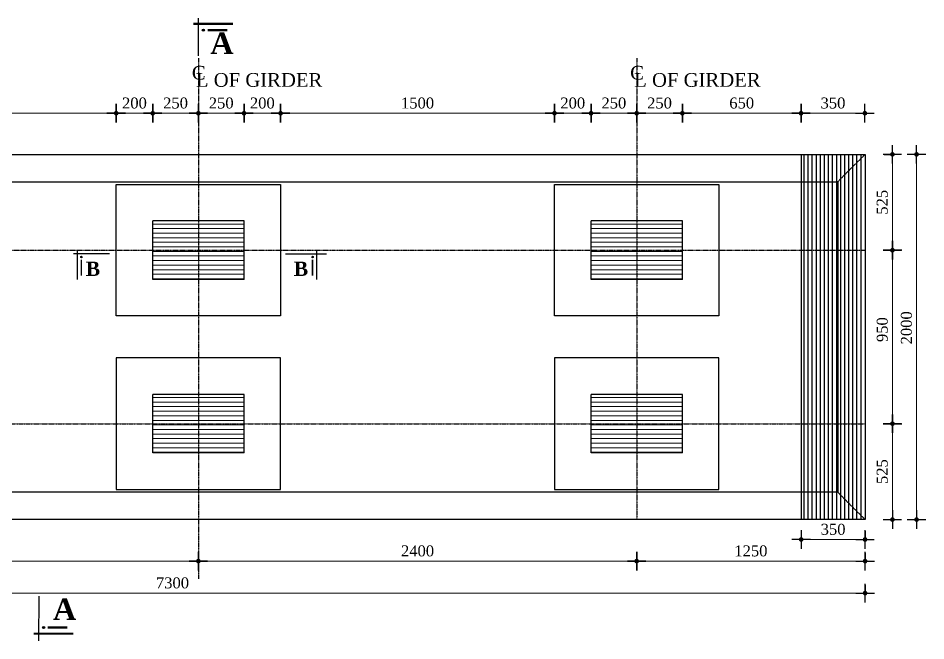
# Model space of a CAD drawing. Header units: millimetres. Extents: x -29779 to 80452, y -13100 to 39577.
# Drawn here: x 831 to 5800, y -12913 to -9503 of the extents above; entities that cross this region are included whole.
import ezdxf

# ---------------------------------------------------------------- set-up
doc = ezdxf.new("R2010")
doc.units = ezdxf.units.MM
doc.header["$LTSCALE"] = 3
doc.linetypes.add('CENTER', pattern=[50.8, 31.75, -6.35, 6.35, -6.35])
doc.linetypes.add('DASHED', pattern=[19.05, 12.7, -6.35])
for name, color, linetype in [('Center Line', 34, 'Continuous'), ('dim', 4, 'Continuous'), ('Hatching', 35, 'Continuous'), ('Text', 7, 'Continuous')]:
    doc.layers.add(name, color=color, linetype=linetype)
for name, color, linetype, lineweight in [('Dimision', 4, 'Continuous', 13), ('hatch', 253, 'Continuous', 13), ('Pire Line', 11, 'Continuous', 30)]:
    doc.layers.add(name, color=color, linetype=linetype, lineweight=lineweight)
doc.styles.get("Standard").update_dxf_attribs({"font": 'times.ttf'})
doc.dimstyles.new('Copy of ISO-90', dxfattribs={"dimtxt": 90, "dimasz": 0.7, "dimexe": 1, "dimexo": 60, "dimgap": 75, "dimtad": 1, "dimdec": 0, "dimlfac": -1, "dimzin": 1, "dimdsep": 46, "dimtxsty": 'Standard', "dimblk": 'DIM', "dimcen": 60, "dimclrd": 256, "dimclre": 256, "dimclrt": 256, "dimadec": 0, "dimazin": 0, "dimtfac": 1, "dimtdec": 0, "dimtix": 1, "dimtofl": 0, "dimtmove": 0, "dimatfit": 3, "dimldrblk": 'DOT', "dimfxl": 60, "dimfxlon": 1, "dimtolj": 1, "dimlwd": -1, "dimarcsym": 0})

# ---------------------------------------------------------------- blocks, each defined once
blk = doc.blocks.new('DIM')
at = {"layer": 'dim'}
for p, q in [((0, -101.4), (0, 101.4)), ((-101.4, 0), (101.4, 0))]:
    blk.add_line(p, q, dxfattribs=at)
at = {"layer": 'dim', "const_width": 25.4}
blk.add_lwpolyline([(-12.7, 0, 1), (12.7, 0, 1)], format="xyb", close=True, dxfattribs=at)
blk = doc.blocks.new('*D29')
at = {"layer": 'Defpoints', "color": 0, "linetype": 'Continuous', "ltscale": 0.1, "transparency": 16777216}
for p in [(-582.7, -12254.6), (1817.7, -12263.8), (1817.7, -12476.4)]:
    blk.add_point(p, dxfattribs=at)
at = {"layer": 'Dimision', "linetype": 'Continuous', "lineweight": -2, "ltscale": 0.1, "transparency": 16777216}
for p, q in [((-582.7, -12431.4), (-582.7, -12477.4)), ((1817.7, -12431.4), (1817.7, -12477.4))]:
    blk.add_line(p, q, dxfattribs=at)
at = {"layer": 'Dimision', "linetype": 'Continuous', "ltscale": 0.1, "transparency": 16777216}
blk.add_line((-582.2, -12476.4), (1817.2, -12476.4), dxfattribs=at)
at = {"layer": 'Dimision', "linetype": 'Continuous', "ltscale": 0.1, "transparency": 16777216, "xscale": 0.5, "yscale": 0.5, "zscale": 0.5, "rotation": 180}
blk.add_blockref('DIM', (-582.7, -12476.4), dxfattribs=at)
at = {"layer": 'Dimision', "linetype": 'Continuous', "ltscale": 0.1, "transparency": 16777216, "xscale": 0.5, "yscale": 0.5, "zscale": 0.5}
blk.add_blockref('DIM', (1817.7, -12476.4), dxfattribs=at)
at = {"layer": 'Dimision', "linetype": 'Continuous', "ltscale": 0.1, "transparency": 16777216, "insert": (567.5, -12420.8), "char_height": 60, "attachment_point": 5}
blk.add_mtext('\\A1;2400', dxfattribs=at)
blk = doc.blocks.new('_Dot')
at = {"color": 0, "linetype": 'ByBlock', "lineweight": -2}
blk.add_line((-0.5, 0), (-1, 0), dxfattribs=at)
at = {"color": 0, "linetype": 'ByBlock', "const_width": 0.5}
blk.add_lwpolyline([(-0.25, 0, 1), (0.25, 0, 1)], format="xyb", close=True, dxfattribs=at)
blk = doc.blocks.new('*D30')
at = {"layer": 'Defpoints', "color": 0, "linetype": 'Continuous', "ltscale": 0.1, "transparency": 16777216}
for p in [(5467.7, -12248.8), (-1832.3, -12426.2), (5467.7, -12651.6)]:
    blk.add_point(p, dxfattribs=at)
at = {"layer": 'Dimision', "linetype": 'Continuous', "lineweight": -2, "ltscale": 0.1, "transparency": 16777216}
for p, q in [((-1832.3, -12606.6), (-1832.3, -12652.6)), ((5467.7, -12606.6), (5467.7, -12652.6))]:
    blk.add_line(p, q, dxfattribs=at)
at = {"layer": 'Dimision', "linetype": 'Continuous', "ltscale": 0.1, "transparency": 16777216}
blk.add_line((-1831.8, -12651.6), (5467.2, -12651.6), dxfattribs=at)
at = {"layer": 'Dimision', "linetype": 'Continuous', "ltscale": 0.1, "transparency": 16777216, "xscale": 0.5, "yscale": 0.5, "zscale": 0.5, "rotation": 180}
blk.add_blockref('DIM', (-1832.3, -12651.6), dxfattribs=at)
at = {"layer": 'Dimision', "linetype": 'Continuous', "ltscale": 0.1, "transparency": 16777216, "xscale": 0.5, "yscale": 0.5, "zscale": 0.5}
blk.add_blockref('DIM', (5467.7, -12651.6), dxfattribs=at)
at = {"layer": 'Dimision', "linetype": 'Continuous', "ltscale": 0.1, "transparency": 16777216, "insert": (1675.9, -12596), "char_height": 60, "attachment_point": 5}
blk.add_mtext('\\A1;7300', dxfattribs=at)
blk = doc.blocks.new('*D31')
at = {"layer": 'Defpoints', "color": 0, "linetype": 'Continuous', "ltscale": 0.1, "transparency": 16777216}
for p in [(5392.9, -10248.8), (5617.2, -10248.8), (5395, -10773.8)]:
    blk.add_point(p, dxfattribs=at)
at = {"layer": 'Dimision', "linetype": 'Continuous', "lineweight": -2, "ltscale": 0.1, "transparency": 16777216}
for p, q in [((5572.2, -10248.8), (5618.2, -10248.8)), ((5572.2, -10773.8), (5618.2, -10773.8))]:
    blk.add_line(p, q, dxfattribs=at)
at = {"layer": 'Dimision', "linetype": 'Continuous', "ltscale": 0.1, "transparency": 16777216}
blk.add_line((5617.2, -10773.3), (5617.2, -10249.3), dxfattribs=at)
at = {"layer": 'Dimision', "linetype": 'Continuous', "ltscale": 0.1, "transparency": 16777216, "xscale": 0.5, "yscale": 0.5, "zscale": 0.5}
for p, rotation in [((5617.2, -10248.8), 90), ((5617.2, -10773.8), 270)]:
    blk.add_blockref('DIM', p, dxfattribs=dict(at, rotation=rotation))
at = {"layer": 'Dimision', "linetype": 'Continuous', "ltscale": 0.1, "transparency": 16777216, "insert": (5561.7, -10511.3), "char_height": 60, "attachment_point": 5, "rotation": 90}
blk.add_mtext('\\A1;525', dxfattribs=at)
blk = doc.blocks.new('*D33')
at = {"layer": 'Defpoints', "color": 0, "linetype": 'Continuous', "ltscale": 0.1, "transparency": 16777216}
for p in [(5395, -11723.8), (5392.9, -12248.8), (5617.2, -12248.8)]:
    blk.add_point(p, dxfattribs=at)
at = {"layer": 'Dimision', "linetype": 'Continuous', "lineweight": -2, "ltscale": 0.1, "transparency": 16777216}
for p, q in [((5572.2, -11723.8), (5618.2, -11723.8)), ((5572.2, -12248.8), (5618.2, -12248.8))]:
    blk.add_line(p, q, dxfattribs=at)
at = {"layer": 'Dimision', "linetype": 'Continuous', "ltscale": 0.1, "transparency": 16777216}
blk.add_line((5617.2, -11724.3), (5617.2, -12248.3), dxfattribs=at)
at = {"layer": 'Dimision', "linetype": 'Continuous', "ltscale": 0.1, "transparency": 16777216, "xscale": 0.5, "yscale": 0.5, "zscale": 0.5}
for p, rotation in [((5617.2, -11723.8), 90), ((5617.2, -12248.8), 270)]:
    blk.add_blockref('DIM', p, dxfattribs=dict(at, rotation=rotation))
at = {"layer": 'Dimision', "linetype": 'Continuous', "ltscale": 0.1, "transparency": 16777216, "insert": (5561.7, -11986.3), "char_height": 60, "attachment_point": 5, "rotation": 90}
blk.add_mtext('\\A1;525', dxfattribs=at)
blk = doc.blocks.new('*D34')
at = {"layer": 'Defpoints', "color": 0, "linetype": 'Continuous', "ltscale": 0.1, "transparency": 16777216}
for p in [(5445.7, -10773.8), (5443.6, -11723.8), (5617.5, -11723.8)]:
    blk.add_point(p, dxfattribs=at)
at = {"layer": 'Dimision', "linetype": 'Continuous', "lineweight": -2, "ltscale": 0.1, "transparency": 16777216}
for p, q in [((5572.5, -10773.8), (5618.5, -10773.8)), ((5572.5, -11723.8), (5618.5, -11723.8))]:
    blk.add_line(p, q, dxfattribs=at)
at = {"layer": 'Dimision', "linetype": 'Continuous', "ltscale": 0.1, "transparency": 16777216}
blk.add_line((5617.5, -10774.3), (5617.5, -11723.3), dxfattribs=at)
at = {"layer": 'Dimision', "linetype": 'Continuous', "ltscale": 0.1, "transparency": 16777216, "xscale": 0.5, "yscale": 0.5, "zscale": 0.5}
for p, rotation in [((5617.5, -10773.8), 90), ((5617.5, -11723.8), 270)]:
    blk.add_blockref('DIM', p, dxfattribs=dict(at, rotation=rotation))
at = {"layer": 'Dimision', "linetype": 'Continuous', "ltscale": 0.1, "transparency": 16777216, "insert": (5561.9, -11208.8), "char_height": 60, "attachment_point": 5, "rotation": 90}
blk.add_mtext('\\A1;950', dxfattribs=at)
blk = doc.blocks.new('*D39')
at = {"layer": 'Defpoints', "color": 0, "linetype": 'Continuous', "ltscale": 0.1, "transparency": 16777216}
for p in [(1367.7, -10023.6), (-132.7, -10398.8), (1367.7, -10672.4)]:
    blk.add_point(p, dxfattribs=at)
at = {"layer": 'Dimision', "linetype": 'Continuous', "lineweight": -2, "ltscale": 0.1, "transparency": 16777216}
for p, q in [((-132.7, -10068.6), (-132.7, -10022.6)), ((1367.7, -10068.6), (1367.7, -10022.6))]:
    blk.add_line(p, q, dxfattribs=at)
at = {"layer": 'Dimision', "linetype": 'Continuous', "ltscale": 0.1, "transparency": 16777216}
blk.add_line((-132.2, -10023.6), (1367.2, -10023.6), dxfattribs=at)
at = {"layer": 'Dimision', "linetype": 'Continuous', "ltscale": 0.1, "transparency": 16777216, "xscale": 0.5, "yscale": 0.5, "zscale": 0.5, "rotation": 180}
blk.add_blockref('DIM', (-132.7, -10023.6), dxfattribs=at)
at = {"layer": 'Dimision', "linetype": 'Continuous', "ltscale": 0.1, "transparency": 16777216, "xscale": 0.5, "yscale": 0.5, "zscale": 0.5}
blk.add_blockref('DIM', (1367.7, -10023.6), dxfattribs=at)
at = {"layer": 'Dimision', "linetype": 'Continuous', "ltscale": 0.1, "transparency": 16777216, "insert": (617.5, -9968.1), "char_height": 60, "attachment_point": 5}
blk.add_mtext('\\A1;1500', dxfattribs=at)
blk = doc.blocks.new('*D41')
at = {"layer": 'Defpoints', "color": 0, "linetype": 'Continuous', "ltscale": 0.1, "transparency": 16777216}
for p in [(5720.2, -10248.8), (5749.6, -10248.8), (5720.2, -12248.8)]:
    blk.add_point(p, dxfattribs=at)
at = {"layer": 'Dimision', "linetype": 'Continuous', "lineweight": -2, "ltscale": 0.1, "transparency": 16777216}
for p, q in [((5749.6, -10248.8), (5750.6, -10248.8)), ((5749.6, -12248.8), (5750.6, -12248.8))]:
    blk.add_line(p, q, dxfattribs=at)
at = {"layer": 'Dimision', "linetype": 'Continuous', "ltscale": 0.1, "transparency": 16777216}
blk.add_line((5749.6, -12248.3), (5749.6, -10249.3), dxfattribs=at)
at = {"layer": 'Dimision', "linetype": 'Continuous', "ltscale": 0.1, "transparency": 16777216, "xscale": 0.5, "yscale": 0.5, "zscale": 0.5}
for p, rotation in [((5749.6, -10248.8), 90), ((5749.6, -12248.8), 270)]:
    blk.add_blockref('DIM', p, dxfattribs=dict(at, rotation=rotation))
at = {"layer": 'Dimision', "linetype": 'Continuous', "ltscale": 0.1, "transparency": 16777216, "insert": (5694.1, -11198.8), "char_height": 60, "attachment_point": 5, "rotation": 90}
blk.add_mtext('\\A1;2000', dxfattribs=at)
blk = doc.blocks.new('*D43')
at = {"layer": 'Defpoints', "color": 0, "linetype": 'Continuous', "ltscale": 0.1, "transparency": 16777216}
for p in [(5467.7, -12193.1), (4217.3, -12255.6), (4217.3, -12476.4)]:
    blk.add_point(p, dxfattribs=at)
at = {"layer": 'Dimision', "linetype": 'Continuous', "lineweight": -2, "ltscale": 0.1, "transparency": 16777216}
for p, q in [((4217.3, -12431.4), (4217.3, -12477.4)), ((5467.7, -12431.4), (5467.7, -12477.4))]:
    blk.add_line(p, q, dxfattribs=at)
at = {"layer": 'Dimision', "linetype": 'Continuous', "ltscale": 0.1, "transparency": 16777216}
blk.add_line((5467.2, -12476.4), (4217.8, -12476.4), dxfattribs=at)
at = {"layer": 'Dimision', "linetype": 'Continuous', "ltscale": 0.1, "transparency": 16777216, "xscale": 0.5, "yscale": 0.5, "zscale": 0.5, "rotation": 180}
blk.add_blockref('DIM', (4217.3, -12476.4), dxfattribs=at)
at = {"layer": 'Dimision', "linetype": 'Continuous', "ltscale": 0.1, "transparency": 16777216, "xscale": 0.5, "yscale": 0.5, "zscale": 0.5}
blk.add_blockref('DIM', (5467.7, -12476.4), dxfattribs=at)
at = {"layer": 'Dimision', "linetype": 'Continuous', "ltscale": 0.1, "transparency": 16777216, "insert": (4842.5, -12420.8), "char_height": 60, "attachment_point": 5}
blk.add_mtext('\\A1;1250', dxfattribs=at)
blk = doc.blocks.new('*D44')
at = {"layer": 'Defpoints', "color": 0, "linetype": 'Continuous', "ltscale": 0.1, "transparency": 16777216}
for p in [(5117, -10023.6), (5117, -10248.8), (5466.7, -10248.8)]:
    blk.add_point(p, dxfattribs=at)
at = {"layer": 'Dimision', "linetype": 'Continuous', "lineweight": -2, "ltscale": 0.1, "transparency": 16777216}
for p, q in [((5117, -10068.6), (5117, -10022.6)), ((5466.7, -10068.6), (5466.7, -10022.6))]:
    blk.add_line(p, q, dxfattribs=at)
at = {"layer": 'Dimision', "linetype": 'Continuous', "ltscale": 0.1, "transparency": 16777216}
blk.add_line((5466.2, -10023.6), (5117.5, -10023.6), dxfattribs=at)
at = {"layer": 'Dimision', "linetype": 'Continuous', "ltscale": 0.1, "transparency": 16777216, "xscale": 0.5, "yscale": 0.5, "zscale": 0.5, "rotation": 180}
blk.add_blockref('DIM', (5117, -10023.6), dxfattribs=at)
at = {"layer": 'Dimision', "linetype": 'Continuous', "ltscale": 0.1, "transparency": 16777216, "xscale": 0.5, "yscale": 0.5, "zscale": 0.5}
blk.add_blockref('DIM', (5466.7, -10023.6), dxfattribs=at)
at = {"layer": 'Dimision', "linetype": 'Continuous', "ltscale": 0.1, "transparency": 16777216, "insert": (5291.8, -9968.1), "char_height": 60, "attachment_point": 5}
blk.add_mtext('\\A1;350', dxfattribs=at)
blk = doc.blocks.new('*D98')
at = {"layer": 'Defpoints', "color": 0, "linetype": 'Continuous', "ltscale": 0.1, "transparency": 16777216}
for p in [(1817.7, -12254.6), (4217.3, -12263.8), (4217.3, -12476.4)]:
    blk.add_point(p, dxfattribs=at)
at = {"layer": 'Dimision', "linetype": 'Continuous', "lineweight": -2, "ltscale": 0.1, "transparency": 16777216}
for p, q in [((1817.7, -12431.4), (1817.7, -12477.4)), ((4217.3, -12431.4), (4217.3, -12477.4))]:
    blk.add_line(p, q, dxfattribs=at)
at = {"layer": 'Dimision', "linetype": 'Continuous', "ltscale": 0.1, "transparency": 16777216}
blk.add_line((1818.2, -12476.4), (4216.8, -12476.4), dxfattribs=at)
at = {"layer": 'Dimision', "linetype": 'Continuous', "ltscale": 0.1, "transparency": 16777216, "xscale": 0.5, "yscale": 0.5, "zscale": 0.5, "rotation": 180}
blk.add_blockref('DIM', (1817.7, -12476.4), dxfattribs=at)
at = {"layer": 'Dimision', "linetype": 'Continuous', "ltscale": 0.1, "transparency": 16777216, "xscale": 0.5, "yscale": 0.5, "zscale": 0.5}
blk.add_blockref('DIM', (4217.3, -12476.4), dxfattribs=at)
at = {"layer": 'Dimision', "linetype": 'Continuous', "ltscale": 0.1, "transparency": 16777216, "insert": (3017.5, -12420.8), "char_height": 60, "attachment_point": 5}
blk.add_mtext('\\A1;2400', dxfattribs=at)
blk = doc.blocks.new('*D99')
at = {"layer": 'Defpoints', "color": 0, "linetype": 'Continuous', "ltscale": 0.1, "transparency": 16777216}
for p in [(1817.7, -10023.6), (1817.7, -10463.8), (1567.7, -10928.8)]:
    blk.add_point(p, dxfattribs=at)
at = {"layer": 'Dimision', "linetype": 'Continuous', "lineweight": -2, "ltscale": 0.1, "transparency": 16777216}
for p, q in [((1567.7, -10068.6), (1567.7, -10022.6)), ((1817.7, -10068.6), (1817.7, -10022.6))]:
    blk.add_line(p, q, dxfattribs=at)
at = {"layer": 'Dimision', "linetype": 'Continuous', "ltscale": 0.1, "transparency": 16777216}
blk.add_line((1568.2, -10023.6), (1817.2, -10023.6), dxfattribs=at)
at = {"layer": 'Dimision', "linetype": 'Continuous', "ltscale": 0.1, "transparency": 16777216, "xscale": 0.5, "yscale": 0.5, "zscale": 0.5, "rotation": 180}
blk.add_blockref('DIM', (1567.7, -10023.6), dxfattribs=at)
at = {"layer": 'Dimision', "linetype": 'Continuous', "ltscale": 0.1, "transparency": 16777216, "xscale": 0.5, "yscale": 0.5, "zscale": 0.5}
blk.add_blockref('DIM', (1817.7, -10023.6), dxfattribs=at)
at = {"layer": 'Dimision', "linetype": 'Continuous', "ltscale": 0.1, "transparency": 16777216, "insert": (1692.7, -9968.1), "char_height": 60, "attachment_point": 5}
blk.add_mtext('\\A1;250', dxfattribs=at)
blk = doc.blocks.new('*D100')
at = {"layer": 'Defpoints', "color": 0, "linetype": 'Continuous', "ltscale": 0.1, "transparency": 16777216}
for p in [(2067.7, -10023.6), (1817.7, -10463.8), (2067.7, -10928.8)]:
    blk.add_point(p, dxfattribs=at)
at = {"layer": 'Dimision', "linetype": 'Continuous', "lineweight": -2, "ltscale": 0.1, "transparency": 16777216}
for p, q in [((1817.7, -10068.6), (1817.7, -10022.6)), ((2067.7, -10068.6), (2067.7, -10022.6))]:
    blk.add_line(p, q, dxfattribs=at)
at = {"layer": 'Dimision', "linetype": 'Continuous', "ltscale": 0.1, "transparency": 16777216}
blk.add_line((1818.2, -10023.6), (2067.2, -10023.6), dxfattribs=at)
at = {"layer": 'Dimision', "linetype": 'Continuous', "ltscale": 0.1, "transparency": 16777216, "xscale": 0.5, "yscale": 0.5, "zscale": 0.5, "rotation": 180}
blk.add_blockref('DIM', (1817.7, -10023.6), dxfattribs=at)
at = {"layer": 'Dimision', "linetype": 'Continuous', "ltscale": 0.1, "transparency": 16777216, "xscale": 0.5, "yscale": 0.5, "zscale": 0.5}
blk.add_blockref('DIM', (2067.7, -10023.6), dxfattribs=at)
at = {"layer": 'Dimision', "linetype": 'Continuous', "ltscale": 0.1, "transparency": 16777216, "insert": (1942.7, -9968.1), "char_height": 60, "attachment_point": 5}
blk.add_mtext('\\A1;250', dxfattribs=at)
blk = doc.blocks.new('*D101')
at = {"layer": 'Defpoints', "color": 0, "linetype": 'Continuous', "ltscale": 0.1, "transparency": 16777216}
for p in [(1567.7, -10023.6), (1367.7, -10248.8), (1567.7, -10248.8)]:
    blk.add_point(p, dxfattribs=at)
at = {"layer": 'Dimision', "linetype": 'Continuous', "lineweight": -2, "ltscale": 0.1, "transparency": 16777216}
for p, q in [((1367.7, -10068.6), (1367.7, -10022.6)), ((1567.7, -10068.6), (1567.7, -10022.6))]:
    blk.add_line(p, q, dxfattribs=at)
at = {"layer": 'Dimision', "linetype": 'Continuous', "ltscale": 0.1, "transparency": 16777216}
blk.add_line((1368.2, -10023.6), (1567.2, -10023.6), dxfattribs=at)
at = {"layer": 'Dimision', "linetype": 'Continuous', "ltscale": 0.1, "transparency": 16777216, "xscale": 0.5, "yscale": 0.5, "zscale": 0.5, "rotation": 180}
blk.add_blockref('DIM', (1367.7, -10023.6), dxfattribs=at)
at = {"layer": 'Dimision', "linetype": 'Continuous', "ltscale": 0.1, "transparency": 16777216, "xscale": 0.5, "yscale": 0.5, "zscale": 0.5}
blk.add_blockref('DIM', (1567.7, -10023.6), dxfattribs=at)
at = {"layer": 'Dimision', "linetype": 'Continuous', "ltscale": 0.1, "transparency": 16777216, "insert": (1467.7, -9968.1), "char_height": 60, "attachment_point": 5}
blk.add_mtext('\\A1;200', dxfattribs=at)
blk = doc.blocks.new('*D102')
at = {"layer": 'Defpoints', "color": 0, "linetype": 'Continuous', "ltscale": 0.1, "transparency": 16777216}
for p in [(2267.7, -10023.6), (2067.7, -10248.8), (2267.7, -10248.8)]:
    blk.add_point(p, dxfattribs=at)
at = {"layer": 'Dimision', "linetype": 'Continuous', "lineweight": -2, "ltscale": 0.1, "transparency": 16777216}
for p, q in [((2067.7, -10068.6), (2067.7, -10022.6)), ((2267.7, -10068.6), (2267.7, -10022.6))]:
    blk.add_line(p, q, dxfattribs=at)
at = {"layer": 'Dimision', "linetype": 'Continuous', "ltscale": 0.1, "transparency": 16777216}
blk.add_line((2068.2, -10023.6), (2267.2, -10023.6), dxfattribs=at)
at = {"layer": 'Dimision', "linetype": 'Continuous', "ltscale": 0.1, "transparency": 16777216, "xscale": 0.5, "yscale": 0.5, "zscale": 0.5, "rotation": 180}
blk.add_blockref('DIM', (2067.7, -10023.6), dxfattribs=at)
at = {"layer": 'Dimision', "linetype": 'Continuous', "ltscale": 0.1, "transparency": 16777216, "xscale": 0.5, "yscale": 0.5, "zscale": 0.5}
blk.add_blockref('DIM', (2267.7, -10023.6), dxfattribs=at)
at = {"layer": 'Dimision', "linetype": 'Continuous', "ltscale": 0.1, "transparency": 16777216, "insert": (2167.7, -9968.1), "char_height": 60, "attachment_point": 5}
blk.add_mtext('\\A1;200', dxfattribs=at)
blk = doc.blocks.new('*D103')
at = {"layer": 'Defpoints', "color": 0, "linetype": 'Continuous', "ltscale": 0.1, "transparency": 16777216}
for p in [(4217.3, -10023.6), (4217.3, -10463.8), (3967.3, -10928.8)]:
    blk.add_point(p, dxfattribs=at)
at = {"layer": 'Dimision', "linetype": 'Continuous', "lineweight": -2, "ltscale": 0.1, "transparency": 16777216}
for p, q in [((3967.3, -10068.6), (3967.3, -10022.6)), ((4217.3, -10068.6), (4217.3, -10022.6))]:
    blk.add_line(p, q, dxfattribs=at)
at = {"layer": 'Dimision', "linetype": 'Continuous', "ltscale": 0.1, "transparency": 16777216}
blk.add_line((3967.8, -10023.6), (4216.8, -10023.6), dxfattribs=at)
at = {"layer": 'Dimision', "linetype": 'Continuous', "ltscale": 0.1, "transparency": 16777216, "xscale": 0.5, "yscale": 0.5, "zscale": 0.5, "rotation": 180}
blk.add_blockref('DIM', (3967.3, -10023.6), dxfattribs=at)
at = {"layer": 'Dimision', "linetype": 'Continuous', "ltscale": 0.1, "transparency": 16777216, "xscale": 0.5, "yscale": 0.5, "zscale": 0.5}
blk.add_blockref('DIM', (4217.3, -10023.6), dxfattribs=at)
at = {"layer": 'Dimision', "linetype": 'Continuous', "ltscale": 0.1, "transparency": 16777216, "insert": (4092.3, -9968.1), "char_height": 60, "attachment_point": 5}
blk.add_mtext('\\A1;250', dxfattribs=at)
blk = doc.blocks.new('*D104')
at = {"layer": 'Defpoints', "color": 0, "linetype": 'Continuous', "ltscale": 0.1, "transparency": 16777216}
for p in [(4467.3, -10023.6), (4217.3, -10463.8), (4467.3, -10928.8)]:
    blk.add_point(p, dxfattribs=at)
at = {"layer": 'Dimision', "linetype": 'Continuous', "lineweight": -2, "ltscale": 0.1, "transparency": 16777216}
for p, q in [((4217.3, -10068.6), (4217.3, -10022.6)), ((4467.3, -10068.6), (4467.3, -10022.6))]:
    blk.add_line(p, q, dxfattribs=at)
at = {"layer": 'Dimision', "linetype": 'Continuous', "ltscale": 0.1, "transparency": 16777216}
blk.add_line((4217.8, -10023.6), (4466.8, -10023.6), dxfattribs=at)
at = {"layer": 'Dimision', "linetype": 'Continuous', "ltscale": 0.1, "transparency": 16777216, "xscale": 0.5, "yscale": 0.5, "zscale": 0.5, "rotation": 180}
blk.add_blockref('DIM', (4217.3, -10023.6), dxfattribs=at)
at = {"layer": 'Dimision', "linetype": 'Continuous', "ltscale": 0.1, "transparency": 16777216, "xscale": 0.5, "yscale": 0.5, "zscale": 0.5}
blk.add_blockref('DIM', (4467.3, -10023.6), dxfattribs=at)
at = {"layer": 'Dimision', "linetype": 'Continuous', "ltscale": 0.1, "transparency": 16777216, "insert": (4342.3, -9968.1), "char_height": 60, "attachment_point": 5}
blk.add_mtext('\\A1;250', dxfattribs=at)
blk = doc.blocks.new('*D105')
at = {"layer": 'Defpoints', "color": 0, "linetype": 'Continuous', "ltscale": 0.1, "transparency": 16777216}
for p in [(3967.3, -10023.6), (3767.3, -10248.8), (3967.3, -10248.8)]:
    blk.add_point(p, dxfattribs=at)
at = {"layer": 'Dimision', "linetype": 'Continuous', "lineweight": -2, "ltscale": 0.1, "transparency": 16777216}
for p, q in [((3767.3, -10068.6), (3767.3, -10022.6)), ((3967.3, -10068.6), (3967.3, -10022.6))]:
    blk.add_line(p, q, dxfattribs=at)
at = {"layer": 'Dimision', "linetype": 'Continuous', "ltscale": 0.1, "transparency": 16777216}
blk.add_line((3767.8, -10023.6), (3966.8, -10023.6), dxfattribs=at)
at = {"layer": 'Dimision', "linetype": 'Continuous', "ltscale": 0.1, "transparency": 16777216, "xscale": 0.5, "yscale": 0.5, "zscale": 0.5, "rotation": 180}
blk.add_blockref('DIM', (3767.3, -10023.6), dxfattribs=at)
at = {"layer": 'Dimision', "linetype": 'Continuous', "ltscale": 0.1, "transparency": 16777216, "xscale": 0.5, "yscale": 0.5, "zscale": 0.5}
blk.add_blockref('DIM', (3967.3, -10023.6), dxfattribs=at)
at = {"layer": 'Dimision', "linetype": 'Continuous', "ltscale": 0.1, "transparency": 16777216, "insert": (3867.3, -9968.1), "char_height": 60, "attachment_point": 5}
blk.add_mtext('\\A1;200', dxfattribs=at)
blk = doc.blocks.new('*D106')
at = {"layer": 'Defpoints', "color": 0, "linetype": 'Continuous', "ltscale": 0.1, "transparency": 16777216}
for p in [(5117, -10023.6), (4467.3, -10248.8), (5117, -10248.8)]:
    blk.add_point(p, dxfattribs=at)
at = {"layer": 'Dimision', "linetype": 'Continuous', "lineweight": -2, "ltscale": 0.1, "transparency": 16777216}
for p, q in [((4467.3, -10068.6), (4467.3, -10022.6)), ((5117, -10068.6), (5117, -10022.6))]:
    blk.add_line(p, q, dxfattribs=at)
at = {"layer": 'Dimision', "linetype": 'Continuous', "ltscale": 0.1, "transparency": 16777216}
blk.add_line((4467.8, -10023.6), (5116.5, -10023.6), dxfattribs=at)
at = {"layer": 'Dimision', "linetype": 'Continuous', "ltscale": 0.1, "transparency": 16777216, "xscale": 0.5, "yscale": 0.5, "zscale": 0.5, "rotation": 180}
blk.add_blockref('DIM', (4467.3, -10023.6), dxfattribs=at)
at = {"layer": 'Dimision', "linetype": 'Continuous', "ltscale": 0.1, "transparency": 16777216, "xscale": 0.5, "yscale": 0.5, "zscale": 0.5}
blk.add_blockref('DIM', (5117, -10023.6), dxfattribs=at)
at = {"layer": 'Dimision', "linetype": 'Continuous', "ltscale": 0.1, "transparency": 16777216, "insert": (4792.2, -9968.1), "char_height": 60, "attachment_point": 5}
blk.add_mtext('\\A1;650', dxfattribs=at)
blk = doc.blocks.new('*D109')
at = {"layer": 'Defpoints', "color": 0, "linetype": 'Continuous', "ltscale": 0.1, "transparency": 16777216}
for p in [(3767.3, -10023.6), (2267.7, -10405.1), (3767.3, -10405.1)]:
    blk.add_point(p, dxfattribs=at)
at = {"layer": 'Dimision', "linetype": 'Continuous', "lineweight": -2, "ltscale": 0.1, "transparency": 16777216}
for p, q in [((2267.7, -10068.6), (2267.7, -10022.6)), ((3767.3, -10068.6), (3767.3, -10022.6))]:
    blk.add_line(p, q, dxfattribs=at)
at = {"layer": 'Dimision', "linetype": 'Continuous', "ltscale": 0.1, "transparency": 16777216}
blk.add_line((2268.2, -10023.6), (3766.8, -10023.6), dxfattribs=at)
at = {"layer": 'Dimision', "linetype": 'Continuous', "ltscale": 0.1, "transparency": 16777216, "xscale": 0.5, "yscale": 0.5, "zscale": 0.5, "rotation": 180}
blk.add_blockref('DIM', (2267.7, -10023.6), dxfattribs=at)
at = {"layer": 'Dimision', "linetype": 'Continuous', "ltscale": 0.1, "transparency": 16777216, "xscale": 0.5, "yscale": 0.5, "zscale": 0.5}
blk.add_blockref('DIM', (3767.3, -10023.6), dxfattribs=at)
at = {"layer": 'Dimision', "linetype": 'Continuous', "ltscale": 0.1, "transparency": 16777216, "insert": (3017.5, -9968.1), "char_height": 60, "attachment_point": 5}
blk.add_mtext('\\A1;1500', dxfattribs=at)
blk = doc.blocks.new('*D111')
at = {"layer": 'Defpoints', "color": 0, "linetype": 'Continuous', "ltscale": 0.1, "transparency": 16777216}
for p in [(5117.5, -12248.8), (5467.5, -12248.8), (5117.5, -12358)]:
    blk.add_point(p, dxfattribs=at)
at = {"layer": 'Dimision', "linetype": 'Continuous', "lineweight": -2, "ltscale": 0.1, "transparency": 16777216}
for p, q in [((5117.5, -12313), (5117.5, -12359)), ((5467.5, -12313), (5467.5, -12359))]:
    blk.add_line(p, q, dxfattribs=at)
at = {"layer": 'Dimision', "linetype": 'Continuous', "ltscale": 0.1, "transparency": 16777216}
blk.add_line((5467, -12358), (5118, -12358), dxfattribs=at)
at = {"layer": 'Dimision', "linetype": 'Continuous', "ltscale": 0.1, "transparency": 16777216, "xscale": 0.5, "yscale": 0.5, "zscale": 0.5, "rotation": 180}
blk.add_blockref('DIM', (5117.5, -12358), dxfattribs=at)
at = {"layer": 'Dimision', "linetype": 'Continuous', "ltscale": 0.1, "transparency": 16777216, "xscale": 0.5, "yscale": 0.5, "zscale": 0.5}
blk.add_blockref('DIM', (5467.5, -12358), dxfattribs=at)
at = {"layer": 'Dimision', "linetype": 'Continuous', "ltscale": 0.1, "transparency": 16777216, "insert": (5292.5, -12302.5), "char_height": 60, "attachment_point": 5}
blk.add_mtext('\\A1;350', dxfattribs=at)

msp = doc.modelspace()

# ---------------------------------------------------------------- hatches: boundary and pattern name
at = {"layer": 'hatch', "ltscale": 10}
h = msp.add_hatch(dxfattribs=at)
h.set_pattern_fill('_USER', color=256, scale=25, style=0, pattern_type=0)
h.set_pattern_definition([(0, (2625.367, -19430.44), (0, 25), [])])
h.paths.add_polyline_path([(2067.72, -10773.76), (2067.72, -10613.76), (1817.72, -10613.76), (1817.72, -10773.76)])
h.paths.add_polyline_path([(2067.72, -10933.76), (2067.72, -10773.76), (1817.72, -10773.76), (1817.72, -10933.76)])
h.paths.add_polyline_path([(1817.72, -10933.76), (1817.72, -10773.76), (1567.72, -10773.76), (1567.72, -10933.76)])
h.paths.add_polyline_path([(1567.72, -10613.76), (1567.72, -10773.76), (1817.72, -10773.76), (1817.72, -10613.76)])
h = msp.add_hatch(dxfattribs=at)
h.set_pattern_fill('_USER', color=256, scale=25, style=0, pattern_type=0)
h.set_pattern_definition([(0, (5025, -19430.44), (0, 25), [])])
h.paths.add_polyline_path([(4467.35, -10773.76), (4467.35, -10613.76), (4217.35, -10613.76), (4217.35, -10773.76)])
h.paths.add_polyline_path([(4467.35, -10933.76), (4467.35, -10773.76), (4217.35, -10773.76), (4217.35, -10933.76)])
h.paths.add_polyline_path([(4217.35, -10933.76), (4217.35, -10773.76), (3967.35, -10773.76), (3967.35, -10933.76)])
h.paths.add_polyline_path([(3967.35, -10613.76), (3967.35, -10773.76), (4217.35, -10773.76), (4217.35, -10613.76)])
h = msp.add_hatch(dxfattribs=at)
h.set_pattern_fill('_USER', color=256, scale=25, style=0, pattern_type=0)
h.set_pattern_definition([(0, (2625.367, -20380.44), (0, 25), [])])
h.paths.add_polyline_path([(2067.72, -11723.76), (2067.72, -11563.76), (1817.72, -11563.76), (1817.72, -11723.76)])
h.paths.add_polyline_path([(2067.72, -11883.76), (2067.72, -11723.76), (1817.72, -11723.76), (1817.72, -11883.76)])
h.paths.add_polyline_path([(1817.72, -11883.76), (1817.72, -11723.76), (1567.72, -11723.76), (1567.72, -11883.76)])
h.paths.add_polyline_path([(1567.72, -11563.76), (1567.72, -11723.76), (1817.72, -11723.76), (1817.72, -11563.76)])
h = msp.add_hatch(dxfattribs=at)
h.set_pattern_fill('_USER', color=256, scale=25, style=0, pattern_type=0)
h.set_pattern_definition([(0, (5025, -20380.44), (0, 25), [])])
h.paths.add_polyline_path([(4467.35, -11723.76), (4467.35, -11563.76), (4217.35, -11563.76), (4217.35, -11723.76)])
h.paths.add_polyline_path([(4467.35, -11883.76), (4467.35, -11723.76), (4217.35, -11723.76), (4217.35, -11883.76)])
h.paths.add_polyline_path([(4217.35, -11883.76), (4217.35, -11723.76), (3967.35, -11723.76), (3967.35, -11883.76)])
h.paths.add_polyline_path([(3967.35, -11563.76), (3967.35, -11723.76), (4217.35, -11723.76), (4217.35, -11563.76)])
at = {"layer": 'Hatching', "linetype": 'Continuous', "ltscale": 3}
h = msp.add_hatch(dxfattribs=at)
h.set_pattern_fill('LINE,_I', color=256, scale=7, angle=90, style=2)
h.set_pattern_definition([(90, (-399.633, -19430.44), (-22.225, 1e-15), [])])
h.paths.add_polyline_path([(5117.72, -10448.76), (5467.72, -10448.76), (5467.72, -10773.76), (5117.72, -10773.76)])
h.paths.add_polyline_path([(5117.72, -10773.76), (5467.72, -10773.76), (5467.72, -11623.76), (5117.72, -11623.76)])
h.paths.add_polyline_path([(5117.72, -11623.76), (5467.72, -11623.76), (5467.72, -11948.76), (5117.72, -11948.76)])
h.paths.add_polyline_path([(5118.52, -10248.76), (5467.72, -10248.76), (5467.72, -10448.76), (5116.92, -10448.76)])
h.paths.add_polyline_path([(5467.72, -12248.76), (5117.72, -12248.76), (5117.72, -11948.76), (5467.72, -11948.76)])
at = {"layer": 'Text', "linetype": 'Continuous', "ltscale": 0.1}
for points in [[(1845.04, -9562.62, -1), (1845.04, -9574.32, -1)], [(1173.38, -10811.04, 1), (1181.18, -10811.04, 1)], [(2446.45, -10811.04, -1), (2438.65, -10811.04, -1)], [(970.45, -12845.9, 1), (970.45, -12834.2, 1)]]:
    msp.add_hatch(color=256, dxfattribs=at).paths.add_polyline_path(points)

# ---------------------------------------------------------------- linework, layer by layer
at = {"layer": 'Center Line', "linetype": 'CENTER', "ltscale": 0.05}
for points in [[(1817.72, -9722.39), (1817.58, -12574.02)], [(1817.72, -9722.39), (1817.72, -12248.76)], [(4217.35, -9722.39), (4217.35, -12248.76)], [(-2467.47, -10773.76), (5467.72, -10773.76)], [(-2443.71, -11723.76), (5467.72, -11723.76)]]:
    msp.add_lwpolyline(points, dxfattribs=at)
at = {"layer": 'Pire Line', "ltscale": 5}
for p, q in [((-1832.28, -10248.76), (5467.72, -10248.76)), ((5467.72, -10248.76), (5467.72, -12248.76)), ((1567.72, -10933.76), (1567.72, -10613.76)), ((2067.72, -10613.76), (1567.72, -10613.76)), ((2067.72, -10933.76), (2067.72, -10613.76)), ((3967.35, -10933.76), (3967.35, -10613.76)), ((4467.35, -10613.76), (3967.35, -10613.76)), ((4467.35, -10933.76), (4467.35, -10613.76)), ((2067.72, -10933.76), (1567.72, -10933.76)), ((4467.35, -10933.76), (3967.35, -10933.76)), ((1567.72, -11883.76), (1567.72, -11563.76)), ((2067.72, -11563.76), (1567.72, -11563.76)), ((2067.72, -11883.76), (2067.72, -11563.76)), ((3967.35, -11883.76), (3967.35, -11563.76)), ((4467.35, -11563.76), (3967.35, -11563.76)), ((4467.35, -11883.76), (4467.35, -11563.76)), ((2067.72, -11883.76), (1567.72, -11883.76)), ((4467.35, -11883.76), (3967.35, -11883.76)), ((5467.72, -12248.76), (-1832.28, -12248.76))]:
    msp.add_line(p, q, dxfattribs=at)
at = {"layer": 'Pire Line', "linetype": 'DASHED', "ltscale": 0.05}
for p, q in [((-1682.28, -10398.76), (5317.72, -10398.76)), ((5317.72, -10398.76), (5317.72, -12098.76)), ((5317.72, -12098.76), (-1682.28, -12098.76))]:
    msp.add_line(p, q, dxfattribs=at)
for points in [[(5116.98, -10248.76), (5116.98, -12248.76)], [(5317.72, -10398.76), (5467.72, -10248.76)], [(5467.72, -10248.76), (5467.72, -12248.76)], [(5317.72, -12098.76), (5467.72, -12248.76)]]:
    msp.add_lwpolyline(points, dxfattribs=at)
at = {"layer": 'Pire Line', "ltscale": 5}
for points in [[(2267.72, -11133.76), (1367.72, -11133.76), (1367.72, -10413.76), (2267.72, -10413.76)], [(4667.35, -11133.76), (3767.35, -11133.76), (3767.35, -10413.76), (4667.35, -10413.76)], [(2267.72, -11363.76), (1367.72, -11363.76), (1367.72, -12083.76), (2267.72, -12083.76)], [(4667.35, -11363.76), (3767.35, -11363.76), (3767.35, -12083.76), (4667.35, -12083.76)]]:
    msp.add_lwpolyline(points, close=True, dxfattribs=at)
at = {"layer": 'Text', "linetype": 'Continuous', "ltscale": 3}
for p, q in [((1818.56, -9709.51), (1818.56, -9502.98)), ((1330.91, -10793.4), (1134.17, -10793.4)), ((2294.58, -10793.4), (2519.24, -10793.4)), ((943.97, -12668.69), (943.13, -12912.98))]:
    msp.add_line(p, q, dxfattribs=at)
for points, const_width in [([(2007.37, -9534.34), (1790.26, -9534.34)], 11.7), ([(1867.69, -9568.47), (1975.68, -9568.47)], 11.7), ([(1154.54, -10934.27), (1154.54, -10774.52)], 7.8), ([(2465.3, -10934.27), (2465.3, -10774.52)], 7.8), ([(1177.28, -10826.14), (1177.28, -10913.14)], 7.8), ([(2442.55, -10826.14), (2442.55, -10913.14)], 7.8), ([(1132.78, -12874.17), (915.67, -12874.17)], 11.7), ([(993.1, -12840.05), (1101.09, -12840.05)], 11.7)]:
    msp.add_lwpolyline(points, dxfattribs=dict(at, const_width=const_width))
at = {"layer": 'Text', "linetype": 'Continuous', "ltscale": 0.1}
for centre, radius in [((1845.04, -9568.47), 5.85), ((1177.28, -10811.04), 3.9), ((2442.55, -10811.04), 3.9), ((970.45, -12840.05), 5.85)]:
    msp.add_circle(centre, radius, dxfattribs=at)

# ---------------------------------------------------------------- texts
at = {"layer": 'Text'}
for s, insert, char_height, width, attachment_point in [('{\\fTimes New Roman|b1|i0|c0|p18;A}', (1882.51, -9582.38), 117, 221.501, 1), ('{\\fTimes New Roman|b1|i0|c0|p18;B}', (1201.19, -10914.89), 78, 147.6673, 7), ('{\\fTimes New Roman|b1|i0|c0|p18;B}', (2418.64, -10914.89), 78, 147.6673, 9), ('{\\fTimes New Roman|b1|i0|c0|p18;A}', (1021.39, -12798.57), 117, 221.501, 7)]:
    msp.add_mtext(s, dxfattribs=dict(at, insert=insert, char_height=char_height, width=width, attachment_point=attachment_point))
at = {"layer": 'Text', "ltscale": 10, "char_height": 75, "width": 8235.4588, "attachment_point": 1}
for s, insert in [('C', (1781.96, -9764.51)), ('C', (4181.59, -9764.51)), ('L OF GIRDER', (1804.06, -9803.85)), ('L OF GIRDER', (4203.7, -9803.85))]:
    msp.add_mtext(s, dxfattribs=dict(at, insert=insert))

# ---------------------------------------------------------------- dimensions: what is measured, and where the dimension line sits
at = {"layer": 'Dimision', "linetype": 'Continuous', "ltscale": 0.1}
for base, p1, p2, picture, middle in [((1367.72, -10023.64), (-132.65, -10398.76), (1367.72, -10672.41), '*D39', (617.53, -9968.13)), ((1567.72, -10023.64), (1367.72, -10248.76), (1567.72, -10248.76), '*D101', (1467.72, -9968.13)), ((1817.72, -10023.64), (1567.72, -10928.76), (1817.72, -10463.76), '*D99', (1692.72, -9968.13)), ((2067.72, -10023.64), (1817.72, -10463.76), (2067.72, -10928.76), '*D100', (1942.72, -9968.13)), ((2267.72, -10023.64), (2067.72, -10248.76), (2267.72, -10248.76), '*D102', (2167.72, -9968.13)), ((3767.35, -10023.64), (2267.72, -10405.1), (3767.35, -10405.1), '*D109', (3017.53, -9968.13)), ((3967.35, -10023.64), (3767.35, -10248.76), (3967.35, -10248.76), '*D105', (3867.35, -9968.13)), ((4217.35, -10023.64), (3967.35, -10928.76), (4217.35, -10463.76), '*D103', (4092.35, -9968.13)), ((4467.35, -10023.64), (4217.35, -10463.76), (4467.35, -10928.76), '*D104', (4342.35, -9968.13)), ((5116.98, -10023.64), (4467.35, -10248.76), (5116.98, -10248.76), '*D106', (4792.17, -9968.13))]:
    dim = msp.add_linear_dim(base=base, p1=p1, p2=p2, dimstyle='Copy of ISO-90', override={"dimtxt": 60, "dimasz": 0.5, "dimgap": 25, "dimfxl": 45}, dxfattribs=at)
    dim.commit()
    dim.dimension.update_dxf_attribs({"geometry": picture, "text_midpoint": middle})
for base, p1, p2, angle, override, picture, middle in [((5116.98, -10023.64), (5466.72, -10248.76), (5116.98, -10248.76), 180, {"dimtxt": 60, "dimasz": 0.5, "dimgap": 25, "dimfxl": 45}, '*D44', (5291.85, -9968.13)), ((5617.24, -10248.76), (5394.99, -10773.76), (5392.9, -10248.76), 90, {"dimtxt": 60, "dimasz": 0.5, "dimgap": 25, "dimfxl": 45}, '*D31', (5561.72, -10511.26)), ((5617.24, -12248.76), (5394.99, -11723.76), (5392.9, -12248.76), 270, {"dimtxt": 60, "dimasz": 0.5, "dimgap": 25, "dimfxl": 45}, '*D33', (5561.72, -11986.26)), ((4217.35, -12476.35), (5467.72, -12193.05), (4217.35, -12255.55), 180, {"dimtxt": 60, "dimasz": 0.5, "dimgap": 25, "dimfxl": 45}, '*D43', (4842.53, -12420.84)), ((4217.35, -12476.35), (1817.72, -12254.55), (4217.35, -12263.75), 180, {"dimtxt": 60, "dimasz": 0.5, "dimgap": 25, "dimtmove": 1, "dimfxl": 45}, '*D98', (3017.53, -12420.84)), ((5117.46, -12358.04), (5467.46, -12248.76), (5117.46, -12248.76), 180, {"dimtxt": 60, "dimasz": 0.5, "dimgap": 25, "dimfxl": 45}, '*D111', (5292.46, -12302.52))]:
    dim = msp.add_linear_dim(base=base, p1=p1, p2=p2, angle=angle, dimstyle='Copy of ISO-90', override=override, dxfattribs=at)
    dim.commit()
    dim.dimension.update_dxf_attribs({"geometry": picture, "text_midpoint": middle})
for base, p1, p2, angle, picture, middle in [((5749.62, -10248.76), (5720.17, -12248.76), (5720.17, -10248.76), 90, '*D41', (5749.62, -11198.76)), ((5617.51, -11723.76), (5445.69, -10773.76), (5443.6, -11723.76), 270, '*D34', (5617.51, -11208.76))]:
    dim = msp.add_linear_dim(base=base, p1=p1, p2=p2, angle=angle, dimstyle='Copy of ISO-90', override={"dimtxt": 60, "dimasz": 0.5, "dimgap": 25, "dimfxl": 45}, dxfattribs=at)
    dim.commit()
    dim.dimension.update_dxf_attribs({"geometry": picture, "text_midpoint": middle, "dimtype": 160})
for base, p1, p2, picture, middle in [((5467.72, -12651.65), (-1832.28, -12426.2), (5467.72, -12248.76), '*D30', (1675.93, -12651.65)), ((1817.72, -12476.35), (-582.65, -12254.55), (1817.72, -12263.75), '*D29', (567.53, -12476.35))]:
    dim = msp.add_linear_dim(base=base, p1=p1, p2=p2, dimstyle='Copy of ISO-90', override={"dimtxt": 60, "dimasz": 0.5, "dimgap": 25, "dimfxl": 45}, dxfattribs=at)
    dim.commit()
    dim.dimension.update_dxf_attribs({"geometry": picture, "text_midpoint": middle, "dimtype": 160})

doc.saveas('drawing.dxf')
